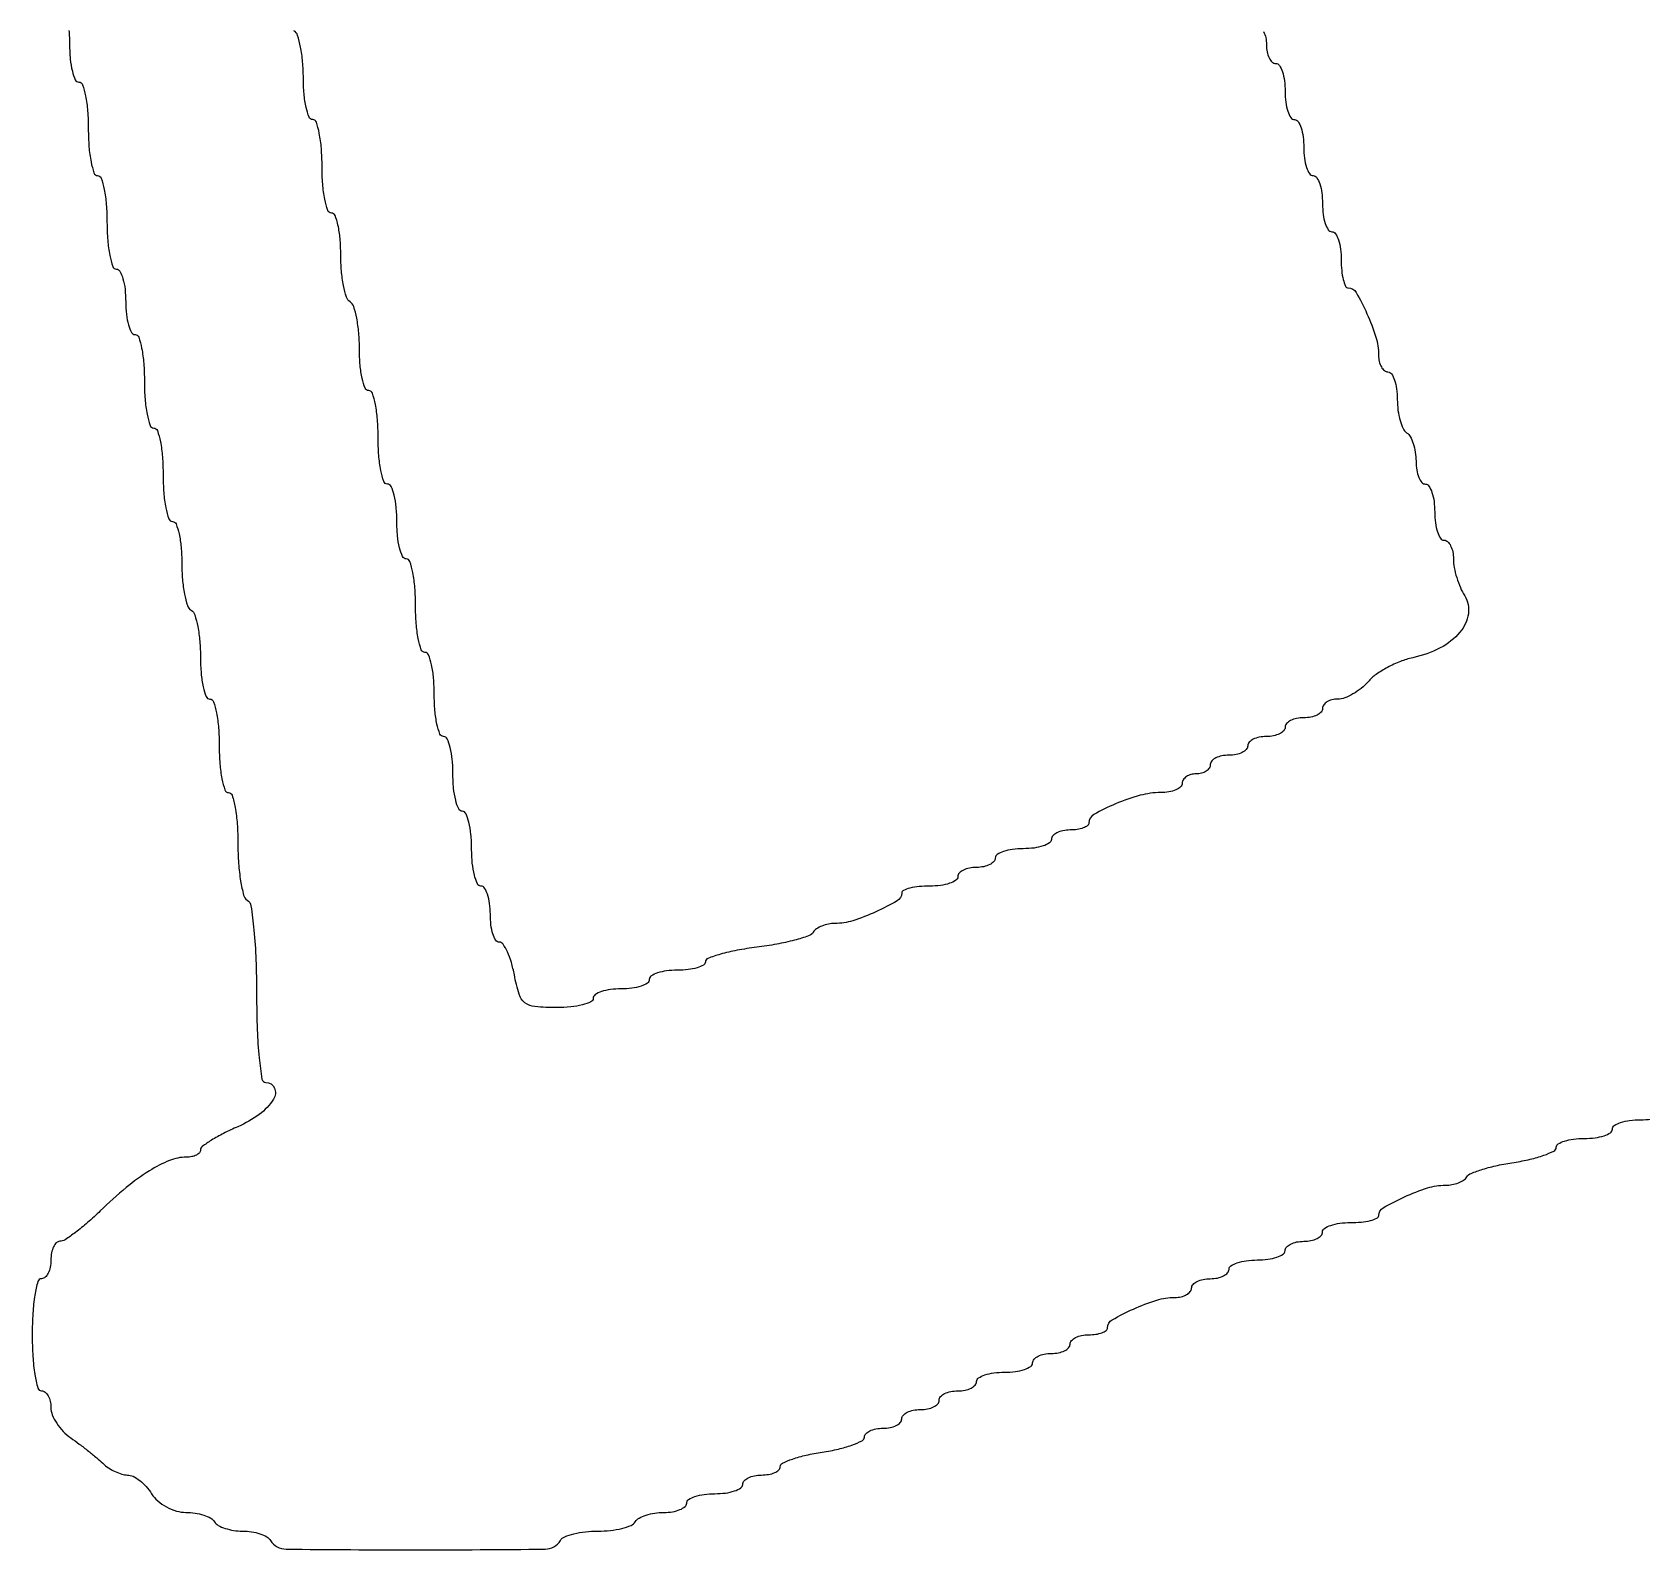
# Model space of a CAD drawing. Extents: x 70 to 555, y 314 to 2123.
# Drawn here: x 70 to 242.1, y 314 to 476.3 of the extents above; entities that cross this region are included whole.
import ezdxf

# ---------------------------------------------------------------- set-up
doc = ezdxf.new("R2010")
doc.units = 0

msp = doc.modelspace()

# ---------------------------------------------------------------- linework, layer by layer
for points in [[(70.501361, 1948.502049, 0.000004), (70.250342, 1765.875, 0.000254)], [(70.250342, 669.125, 0.000004), (70.501361, 486.497951, 0.413809)], [(73.92761, 476.532944, -0.023598), (74, 475, 0.023598), (74.07239, 473.467056, 0.037669), (74.29375, 472.175, 0.04382), (74.612873, 471.251055, 0.295869), (75, 471, -0.322437), (75.389817, 470.719449, -0.031449), (75.70625, 469.53125, -0.03053), (75.927795, 467.916554, -0.01883), (76, 466, 0.01883), (76.072205, 464.083446, 0.03053), (76.29375, 462.46875, 0.031449), (76.610183, 461.280551, 0.322437), (77, 461, -0.322437), (77.389817, 460.719449, -0.031449), (77.70625, 459.53125, -0.03053), (77.927795, 457.916554, -0.01883), (78, 456, 0.01883), (78.072205, 454.083446, 0.03053), (78.29375, 452.46875, 0.031449), (78.610183, 451.280551, 0.322437), (79, 451, -0.277684), (79.385692, 450.767902, -0.052312), (79.70625, 449.971875, -0.042582), (79.927458, 448.841111, -0.027026), (80, 447.5, 0.027026), (80.072542, 446.158889, 0.042582), (80.29375, 445.028125, 0.052312), (80.614308, 444.232098, 0.277684), (81, 444, -0.322437), (81.389817, 443.719449, -0.031449), (81.70625, 442.53125, -0.03053), (81.927795, 440.916554, -0.01883), (82, 439, 0.01883), (82.072205, 437.083446, 0.03053), (82.29375, 435.46875, 0.031449), (82.610183, 434.280551, 0.322437), (83, 434, -0.322437), (83.389817, 433.719449, -0.031449), (83.70625, 432.53125, -0.03053), (83.927795, 430.916554, -0.01883), (84, 429, 0.01883), (84.072205, 427.083446, 0.03053), (84.29375, 425.46875, 0.031449), (84.610183, 424.280551, 0.322437), (85, 424, -0.308946), (85.388352, 423.73472, -0.037703), (85.70625, 422.695461, -0.03416), (85.927706, 421.261135, -0.021227), (86, 419.559017, 0.02093), (86.073113, 417.813184, 0.027868), (86.29375, 416.241025, 0.027581), (86.611109, 414.999702, 0.179846), (87, 414.5, -0.179846), (87.388891, 414.000298, -0.027581), (87.70625, 412.758975, -0.027868), (87.926887, 411.186816, -0.02093), (88, 409.440983, 0.021227), (88.072294, 407.738865, 0.03416), (88.29375, 406.304539, 0.037703), (88.611648, 405.26528, 0.308946), (89, 405, -0.322437), (89.389817, 404.719449, -0.031449), (89.70625, 403.53125, -0.03053), (89.927795, 401.916554, -0.01883), (90, 400, 0.01883), (90.072205, 398.083446, 0.03053), (90.29375, 396.46875, 0.031449), (90.610183, 395.280551, 0.322437), (91, 395, -0.331172), (91.390894, 394.709201, -0.027462), (91.70625, 393.401711, -0.028158), (91.927848, 391.64472, -0.017292), (92, 389.559017, 0.017115), (92.072902, 387.429906, 0.023783), (92.29375, 385.534775, 0.021638), (92.60908, 384.032051, 0.194165), (93, 383.5, -0.223356), (93.398282, 382.889062, -0.009784), (93.707154, 380.298201, -0.014948), (93.927807, 377.114385, -0.009825), (94, 373.440983, 0.00864), (94.066269, 369.60645, 0.017744), (94.27648, 366.610246, 0.013538), (94.576531, 364.360727, 0.368182), (95, 364, -0.301573), (95.907572, 363.397837, -0.245664), (95.80927, 362.210287, -0.093011), (94.289531, 360.578517, -0.056716), (92, 359.261128, 0.015036), (90.467398, 358.541681, 0.022279), (89.175, 357.812793, 0.018727), (88.194813, 357.148646, 0.238851), (88, 356.7641, -0.189582), (87.885246, 356.472328, -0.088695), (87.555389, 356.224454, -0.068511), (87.06567, 356.056331, -0.048511), (86.486431, 356, 0.097621), (84.697692, 355.647401, 0.04228), (82.529416, 354.535709, 0.034046), (80.048151, 352.740463, 0.019098), (77.279737, 350.25, -0.013377), (75.927532, 349.005279, -0.017884), (74.632381, 347.954688, -0.0152), (73.515787, 347.165347, -0.14729), (72.966667, 347, 0.196413), (72.597397, 346.84912, 0.086412), (72.283958, 346.4125, 0.066319), (72.071141, 345.765498, 0.046367), (72, 345, -0.048028), (71.926307, 344.234582, -0.068025), (71.70625, 343.5875, -0.088204), (71.381882, 343.151477, -0.191087), (71, 343, 0.339565), (70.604992, 342.696775, 0.024068), (70.291667, 341.25, 0.025878), (70.071434, 339.316313, 0.015416), (70, 337, 0.015416), (70.071434, 334.683687, 0.025878), (70.291667, 332.75, 0.024068), (70.604992, 331.303225, 0.339565), (71, 331, -0.173062), (71.381567, 330.863853, -0.093597), (71.70625, 330.477348, -0.073949), (71.925933, 329.901422, -0.054248), (72, 329.220759, 0.096307), (72.153238, 328.432568, 0.048663), (72.623493, 327.532135, 0.045831), (73.310534, 326.665186, 0.050817), (74.122529, 325.970759, -0.009243), (75.030763, 325.316244, -0.006966), (76.005216, 324.564848, -0.007048), (76.901631, 323.832666, -0.016123), (77.551101, 323.25, 0.044336), (78.148969, 322.771587, 0.035912), (78.86444, 322.367188, 0.037176), (79.584087, 322.089432, 0.073639), (80.188025, 322, -0.116733), (80.787452, 321.85812, -0.048693), (81.49486, 321.4125, -0.044643), (82.191577, 320.765162, -0.04369), (82.767927, 320, 0.075251), (83.427418, 319.230345, 0.053667), (84.362477, 318.583917, 0.053328), (85.421513, 318.14724, 0.071255), (86.449457, 318, -0.03776), (87.425889, 317.926154, -0.041474), (88.348964, 317.70625, -0.045525), (89.09383, 317.38449, -0.130349), (89.5, 317, 0.128561), (89.903211, 316.615613, 0.04604), (90.636189, 316.29375, 0.041947), (91.542916, 316.073871, 0.038534), (92.5, 316, -0.038534), (93.457084, 315.926129, -0.041947), (94.363811, 315.70625, -0.04604), (95.096789, 315.384387, -0.128561), (95.5, 315, 0.257148), (97.148375, 314.069655, 0.002611), (111, 313.997327, 0.002611), (124.851625, 314.069655, 0.257148), (126.5, 315, -0.158284), (126.955916, 315.38656, -0.036095), (127.929939, 315.70625, -0.033884), (129.159953, 315.926564, -0.02738), (130.5, 316, 0.02738), (131.840047, 316.073436, 0.033884), (133.070061, 316.29375, 0.036095), (134.044084, 316.61344, 0.158284), (134.5, 317, -0.130646), (134.906663, 317.384508, -0.045439), (135.653525, 317.70625, -0.041396), (136.57934, 317.926158, -0.037634), (137.559017, 318, 0.039081), (138.49372, 318.07317, 0.058208), (139.282961, 318.29375, 0.076538), (139.820624, 318.617207, 0.222681), (140, 319, -0.254951), (140.209557, 319.384262, -0.06271), (140.88125, 319.70625, -0.048861), (141.850749, 319.927234, -0.031626), (143, 320, 0.031626), (144.149251, 320.072766, 0.048861), (145.11875, 320.29375, 0.06271), (145.790443, 320.615738, 0.254951), (146, 321, -0.191087), (146.151477, 321.381882, -0.088204), (146.5875, 321.70625, -0.068025), (147.234582, 321.926307, -0.048028), (148, 322, 0.042389), (148.765688, 322.06503, 0.062018), (149.4125, 322.260397, 0.081446), (149.850958, 322.547498, 0.210144), (150, 322.886456, -0.2898), (150.242145, 323.269148, -0.027144), (151.321875, 323.710743, -0.028191), (152.775464, 324.124936, -0.018095), (154.5, 324.447729, 0.019168), (156.224451, 324.774338, 0.029702), (157.678125, 325.200069, 0.029567), (158.750236, 325.657656, 0.284384), (159, 326.061273, -0.201047), (159.150308, 326.419978, -0.08479), (159.5875, 326.724249, -0.064852), (160.234435, 326.930992, -0.044979), (161, 327, 0.048028), (161.765418, 327.073693, 0.068025), (162.4125, 327.29375, 0.088204), (162.848523, 327.618118, 0.191087), (163, 328, -0.191087), (163.151477, 328.381882, -0.088204), (163.5875, 328.70625, -0.068025), (164.234582, 328.926307, -0.048028), (165, 329, 0.048028), (165.765418, 329.073693, 0.068025), (166.4125, 329.29375, 0.088204), (166.848523, 329.618118, 0.191087), (167, 330, -0.191087), (167.151477, 330.381882, -0.088204), (167.5875, 330.70625, -0.068025), (168.234582, 330.926307, -0.048028), (169, 331, 0.048028), (169.765418, 331.073693, 0.068025), (170.4125, 331.29375, 0.088204), (170.848523, 331.618118, 0.191087), (171, 332, -0.254951), (171.209557, 332.384262, -0.06271), (171.88125, 332.70625, -0.048861), (172.850749, 332.927234, -0.031626), (174, 333, 0.031626), (175.149251, 333.072766, 0.048861), (176.11875, 333.29375, 0.06271), (176.790443, 333.615738, 0.254951), (177, 334, -0.191087), (177.151477, 334.381882, -0.088204), (177.5875, 334.70625, -0.068025), (178.234582, 334.926307, -0.048028), (179, 335, 0.048028), (179.765418, 335.073693, 0.068025), (180.4125, 335.29375, 0.088204), (180.848523, 335.618118, 0.191087), (181, 336, -0.191087), (181.151477, 336.381882, -0.088204), (181.5875, 336.70625, -0.068025), (182.234582, 336.926307, -0.048028), (183, 337, 0.035668), (183.766546, 337.054752, 0.053772), (184.414792, 337.220312, 0.069969), (184.860952, 337.462433, 0.235061), (185.007802, 337.75, -0.26586), (185.504193, 338.59701, -0.024142), (187.769535, 339.755499, -0.030534), (190.268624, 340.705875, -0.075732), (192.199365, 341, 0.053575), (192.888242, 341.074026, 0.073344), (193.471063, 341.29375, 0.093107), (193.86233, 341.618408, 0.174873), (194, 342, -0.191087), (194.151477, 342.381882, -0.088204), (194.5875, 342.70625, -0.068025), (195.234582, 342.926307, -0.048028), (196, 343, 0.048028), (196.765418, 343.073693, 0.068025), (197.4125, 343.29375, 0.088204), (197.848523, 343.618118, 0.191087), (198, 344, -0.254951), (198.209557, 344.384262, -0.06271), (198.88125, 344.70625, -0.048861), (199.850749, 344.927234, -0.031626), (201, 345, 0.031626), (202.149251, 345.072766, 0.048861), (203.11875, 345.29375, 0.06271), (203.790443, 345.615738, 0.254951), (204, 346, -0.191087), (204.151477, 346.381882, -0.088204), (204.5875, 346.70625, -0.068025), (205.234582, 346.926307, -0.048028), (206, 347, 0.048028), (206.765418, 347.073693, 0.068025), (207.4125, 347.29375, 0.088204), (207.848523, 347.618118, 0.191087), (208, 348, -0.254951), (208.209557, 348.384262, -0.06271), (208.88125, 348.70625, -0.048861), (209.850749, 348.927234, -0.031626), (211, 349, 0.023593), (212.15025, 349.054307, 0.037521), (213.121042, 349.220312, 0.043455), (213.816901, 349.459613, 0.293605), (214.007802, 349.75, -0.265512), (214.498936, 350.589288, -0.023691), (216.757557, 351.750613, -0.030124), (219.24035, 352.70595, -0.076924), (221.140348, 353, 0.046252), (221.847112, 353.065519, 0.046033), (222.530965, 353.259855, 0.05002), (223.094471, 353.545272, 0.11258), (223.428686, 353.884612, -0.161439), (223.884956, 354.266671, -0.019415), (225.140295, 354.708139, -0.021495), (226.719681, 355.122131, -0.016131), (228.487703, 355.445885, 0.019116), (230.216871, 355.773199, 0.029628), (231.674513, 356.199528, 0.029449), (232.749915, 356.657578, 0.284648), (233, 357.061273, -0.264469), (233.205442, 357.42251, -0.058401), (233.88125, 357.724249, -0.046207), (234.850628, 357.931785, -0.029649), (236, 358, 0.031626), (237.149251, 358.072766, 0.048861), (238.11875, 358.29375, 0.06271), (238.790443, 358.615738, 0.254951), (239, 359, -0.254951), (239.209557, 359.384262, -0.06271), (239.88125, 359.70625, -0.048861), (240.850749, 359.927234, -0.031626), (242, 360, 0.031626), (243.149251, 360.072766, 0.048861)], [(201.70625, 476.4125, -0.068025), (201.926307, 475.765418, -0.048028), (202, 475, 0.048028), (202.073693, 474.234582, 0.068025), (202.29375, 473.5875, 0.088204), (202.618118, 473.151477, 0.191087), (203, 473, -0.254951), (203.384262, 472.790443, -0.06271), (203.70625, 472.11875, -0.048861), (203.927234, 471.149251, -0.031626), (204, 470, 0.031626), (204.072766, 468.850749, 0.048861), (204.29375, 467.88125, 0.06271), (204.615738, 467.209557, 0.254951), (205, 467, -0.254951), (205.384262, 466.790443, -0.06271), (205.70625, 466.11875, -0.048861), (205.927234, 465.149251, -0.031626), (206, 464, 0.031626), (206.072766, 462.850749, 0.048861), (206.29375, 461.88125, 0.06271), (206.615738, 461.209557, 0.254951), (207, 461, -0.254951), (207.384262, 460.790443, -0.06271), (207.70625, 460.11875, -0.048861), (207.927234, 459.149251, -0.031626), (208, 458, 0.031626), (208.072766, 456.850749, 0.048861), (208.29375, 455.88125, 0.06271), (208.615738, 455.209557, 0.254951), (209, 455, -0.254951), (209.384262, 454.790443, -0.06271), (209.70625, 454.11875, -0.048861), (209.927234, 453.149251, -0.031626), (210, 452, 0.023593), (210.054307, 450.84975, 0.037521), (210.220313, 449.878958, 0.043455), (210.459613, 449.183099, 0.293605), (210.75, 448.992198, -0.26586), (211.59701, 448.495807, -0.024142), (212.755499, 446.230465, -0.030534), (213.705875, 443.731376, -0.075732), (214, 441.800635, 0.053575), (214.074026, 441.111758, 0.073344), (214.29375, 440.528937, 0.093107), (214.618408, 440.13767, 0.174873), (215, 440, -0.251914), (215.384097, 439.793368, -0.064068), (215.70625, 439.136086, -0.049716), (215.9272, 438.18562, -0.032276), (216, 437.059017, 0.031397), (216.073612, 435.887885, 0.037109), (216.29375, 434.8004, 0.040338), (216.614422, 433.934161, 0.146547), (217, 433.5, -0.130646), (217.384508, 433.093337, -0.045439), (217.70625, 432.346475, -0.041396), (217.926158, 431.42066, -0.037634), (218, 430.440983, 0.039081), (218.07317, 429.50628, 0.058208), (218.29375, 428.717039, 0.076538), (218.617207, 428.179376, 0.222681), (219, 428, -0.254951), (219.384262, 427.790443, -0.06271), (219.70625, 427.11875, -0.048861), (219.927234, 426.149251, -0.031626), (220, 425, 0.031626), (220.072766, 423.850749, 0.048861), (220.29375, 422.88125, 0.06271), (220.615738, 422.209557, 0.254951), (221, 422, -0.192146), (221.381905, 421.84761, -0.087854), (221.70625, 421.408514, -0.067684), (221.926327, 420.757059, -0.047692), (222, 419.986431, 0.047454), (222.086641, 419.075597, 0.026752), (222.354149, 417.997266, 0.026486), (222.743802, 416.928534, 0.038937), (223.205612, 416.042371, -0.180077), (223.59746, 414.128121, -0.136853), (222.704329, 412.162253, -0.100009), (220.59669, 410.482198, -0.064446), (217.647249, 409.422523, 0.039195), (216.324356, 409.021185, 0.029929), (214.950476, 408.386527, 0.030654), (213.728789, 407.630979, 0.060369), (212.883646, 406.865842, -0.044399), (212.143838, 406.151902, -0.039478), (211.261159, 405.548091, -0.041604), (210.374475, 405.132956, -0.088912), (209.632705, 405, 0.059344), (209.008301, 404.925629, 0.078271), (208.479607, 404.70625, 0.096675), (208.125502, 404.381426, 0.160289), (208, 404, -0.191087), (207.848523, 403.618118, -0.088204), (207.4125, 403.29375, -0.068025), (206.765418, 403.073693, -0.048028), (206, 403, 0.048028), (205.234582, 402.926307, 0.068025), (204.5875, 402.70625, 0.088204), (204.151477, 402.381882, 0.191087), (204, 402, -0.191087), (203.848523, 401.618118, -0.088204), (203.4125, 401.29375, -0.068025), (202.765418, 401.073693, -0.048028), (202, 401, 0.048028), (201.234582, 400.926307, 0.068025), (200.5875, 400.70625, 0.088204), (200.151477, 400.381882, 0.191087), (200, 400, -0.191087), (199.848523, 399.618118, -0.088204), (199.4125, 399.29375, -0.068025), (198.765418, 399.073693, -0.048028), (198, 399, 0.048028), (197.234582, 398.926307, 0.068025), (196.5875, 398.70625, 0.088204), (196.151477, 398.381882, 0.191087), (196, 398, -0.148195), (195.884432, 397.618646, -0.098894), (195.559375, 397.29375, -0.082425), (195.073457, 397.074694, -0.064853), (194.5, 397, 0.064853), (193.926543, 396.925306, 0.082425), (193.440625, 396.70625, 0.098894), (193.115568, 396.381354, 0.148195), (193, 396, -0.213251), (192.829103, 395.617529, -0.08026), (192.324188, 395.29375, -0.061063), (191.580194, 395.073311, -0.041543), (190.699365, 395, 0.066591), (188.51035, 394.707165, 0.033466), (185.870013, 393.794285, 0.027665), (183.545739, 392.65687, 0.268694), (183.007802, 391.75, -0.235061), (182.860952, 391.462433, -0.069969), (182.414792, 391.220312, -0.053772), (181.766546, 391.054752, -0.035668), (181, 391, 0.048028), (180.234582, 390.926307, 0.068025), (179.5875, 390.70625, 0.088204), (179.151477, 390.381882, 0.191087), (179, 390, -0.254951), (178.790443, 389.615738, -0.06271), (178.11875, 389.29375, -0.048861), (177.149251, 389.072766, -0.031626), (176, 389, 0.031626), (174.850749, 388.927234, 0.048861), (173.88125, 388.70625, 0.06271), (173.209557, 388.384262, 0.254951), (173, 388, -0.191087), (172.848523, 387.618118, -0.088204), (172.4125, 387.29375, -0.068025), (171.765418, 387.073693, -0.048028), (171, 387, 0.048028), (170.234582, 386.926307, 0.068025), (169.5875, 386.70625, 0.088204), (169.151477, 386.381882, 0.191087), (169, 386, -0.254951), (168.790443, 385.615738, -0.06271), (168.11875, 385.29375, -0.048861), (167.149251, 385.072766, -0.031626), (166, 385, 0.023593), (164.84975, 384.945693, 0.037521), (163.878958, 384.779688, 0.043455), (163.183099, 384.540387, 0.293605), (162.992198, 384.25, -0.265512), (162.501064, 383.410712, -0.023691), (160.242443, 382.249387, -0.030124), (157.75965, 381.29405, -0.076924), (155.859652, 381, 0.048499), (155.150815, 380.931082, 0.047021), (154.460793, 380.726809, 0.050833), (153.888843, 380.426592, 0.108491), (153.543254, 380.069987, -0.174151), (153.041838, 379.670792, -0.016755), (151.526321, 379.211885, -0.019739), (149.626772, 378.785015, -0.014321), (147.484237, 378.454764, 0.014911), (145.382153, 378.128207, 0.023724), (143.610995, 377.710931, 0.020233), (142.263561, 377.265488, 0.312368), (142, 376.884777, -0.273141), (141.798716, 376.543804, -0.054416), (141.11875, 376.259903, -0.043821), (140.149474, 376.06422, -0.027913), (139, 376, 0.031626), (137.850749, 375.927234, 0.048861), (136.88125, 375.70625, 0.06271), (136.209557, 375.384262, 0.254951), (136, 375, -0.254951), (135.790443, 374.615738, -0.06271), (135.11875, 374.29375, -0.048861), (134.149251, 374.072766, -0.031626), (133, 374, 0.031626), (131.850749, 373.927234, 0.048861), (130.88125, 373.70625, 0.06271), (130.209557, 373.384262, 0.254951), (130, 373, -0.292159), (129.752886, 372.613189, -0.045557), (128.857692, 372.29375, -0.038666), (127.601539, 372.072419, -0.024283), (126.111291, 372, -0.021412), (123.772484, 372.100202, -0.143615), (122.700215, 372.517223, -0.156664), (122.070937, 373.429578, -0.026894), (121.565978, 375.5, 0.02478), (121.244969, 376.840783, 0.036741), (120.821812, 377.971875, 0.040853), (120.365354, 378.782001, 0.248969), (119.954687, 379, -0.261955), (119.587453, 379.206573, -0.059547), (119.280439, 379.88125, -0.046904), (119.069399, 380.850659, -0.030163), (119, 382, 0.031626), (118.927234, 383.149251, 0.048861), (118.70625, 384.11875, 0.06271), (118.384262, 384.790443, 0.254951), (118, 385, -0.295869), (117.612873, 385.251055, -0.04382), (117.29375, 386.175, -0.037669), (117.07239, 387.467056, -0.023598), (117, 389, 0.023598), (116.92761, 390.532944, 0.037669), (116.70625, 391.825, 0.04382), (116.387127, 392.748945, 0.295869), (116, 393, -0.295869), (115.612873, 393.251055, -0.04382), (115.29375, 394.175, -0.037669), (115.07239, 395.467056, -0.023598), (115, 397, 0.023598), (114.92761, 398.532944, 0.037669), (114.70625, 399.825, 0.04382), (114.387127, 400.748945, 0.295869), (114, 401, -0.31052), (113.611488, 401.267028, -0.036969), (113.29375, 402.321875, -0.033738), (113.072283, 403.775243, -0.020945), (113, 405.5, 0.020945), (112.927717, 407.224757, 0.033738), (112.70625, 408.678125, 0.036969), (112.388512, 409.732972, 0.31052), (112, 410, -0.322437), (111.610183, 410.280551, -0.031449), (111.29375, 411.46875, -0.03053), (111.072205, 413.083446, -0.01883), (111, 415, 0.01883), (110.927795, 416.916554, 0.03053), (110.70625, 418.53125, 0.031449), (110.389817, 419.719449, 0.322437), (110, 420, -0.295869), (109.612873, 420.251055, -0.04382), (109.29375, 421.175, -0.037669), (109.07239, 422.467056, -0.023598), (109, 424, 0.023598), (108.92761, 425.532944, 0.037669), (108.70625, 426.825, 0.04382), (108.387127, 427.748945, 0.295869), (108, 428, -0.322437), (107.610183, 428.280551, -0.031449), (107.29375, 429.46875, -0.03053), (107.072205, 431.083446, -0.01883), (107, 433, 0.01883), (106.927795, 434.916554, 0.03053), (106.70625, 436.53125, 0.031449), (106.389817, 437.719449, 0.322437), (106, 438, -0.308946), (105.611648, 438.26528, -0.037703), (105.29375, 439.304539, -0.03416), (105.072294, 440.738865, -0.021227), (105, 442.440983, 0.02093), (104.926887, 444.186816, 0.027868), (104.70625, 445.758975, 0.027581), (104.388891, 447.000298, 0.179846), (104, 447.5, -0.179846), (103.611109, 447.999702, -0.027581), (103.29375, 449.241025, -0.027868), (103.073113, 450.813184, -0.02093), (103, 452.559017, 0.021227), (102.927706, 454.261135, 0.03416), (102.70625, 455.695461, 0.037703), (102.388352, 456.73472, 0.308946), (102, 457, -0.322437), (101.610183, 457.280551, -0.031449), (101.29375, 458.46875, -0.03053), (101.072205, 460.083446, -0.01883), (101, 462, 0.01883), (100.927795, 463.916554, 0.03053), (100.70625, 465.53125, 0.031449), (100.389817, 466.719449, 0.322437), (100, 467, -0.308946), (99.611648, 467.26528, -0.037703), (99.29375, 468.304539, -0.03416), (99.072294, 469.738865, -0.021227), (99, 471.440983, 0.02093), (98.926887, 473.186816, 0.027868), (98.70625, 474.758975, 0.027581), (98.388891, 476.000298, 0.179846), (98, 476.5, -0.194165)]]:
    msp.add_lwpolyline(points, format="xyb")

doc.saveas('drawing.dxf')
